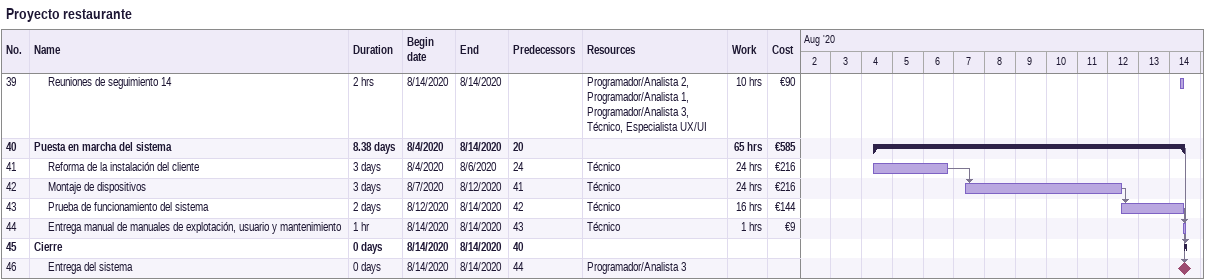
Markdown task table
Proyecto restaurante

| ID | Level | Task | Duration | Start | Finish | Predecessors | Resources | Work (h) | Cost (€) |
|---|---|---|---|---|---|---|---|---|---|
| 39 | 2 | Reuniones de seguimiento 14 | 2h | 2020-08-14 | 2020-08-14 |  | Programador/Analista 2, Programador/Analista 1, Programador/Analista 3, Técnico, Especialista UX/UI | 10 | 90 |
| 40 | 1 | **Puesta en marcha del sistema** | 8.38d | 2020-08-04 | 2020-08-14 | 20 |  | 65 | 585 |
| 41 | 2 | Reforma de la instalación del cliente | 3d | 2020-08-04 | 2020-08-06 | 24 | Técnico | 24 | 216 |
| 42 | 2 | Montaje de dispositivos | 3d | 2020-08-07 | 2020-08-12 | 41 | Técnico | 24 | 216 |
| 43 | 2 | Prueba de funcionamiento del sistema | 2d | 2020-08-12 | 2020-08-14 | 42 | Técnico | 16 | 144 |
| 44 | 2 | Entrega manual de manuales de explotación, usuario y mantenimiento | 1h | 2020-08-14 | 2020-08-14 | 43 | Técnico | 1 | 9 |
| 45 | 1 | **Cierre** | 0d | 2020-08-14 | 2020-08-14 | 40 |  |  |  |
| 46 | 2 | Entrega del sistema | 0d | 2020-08-14 | 2020-08-14 | 44 | Programador/Analista 3 |  |  |
